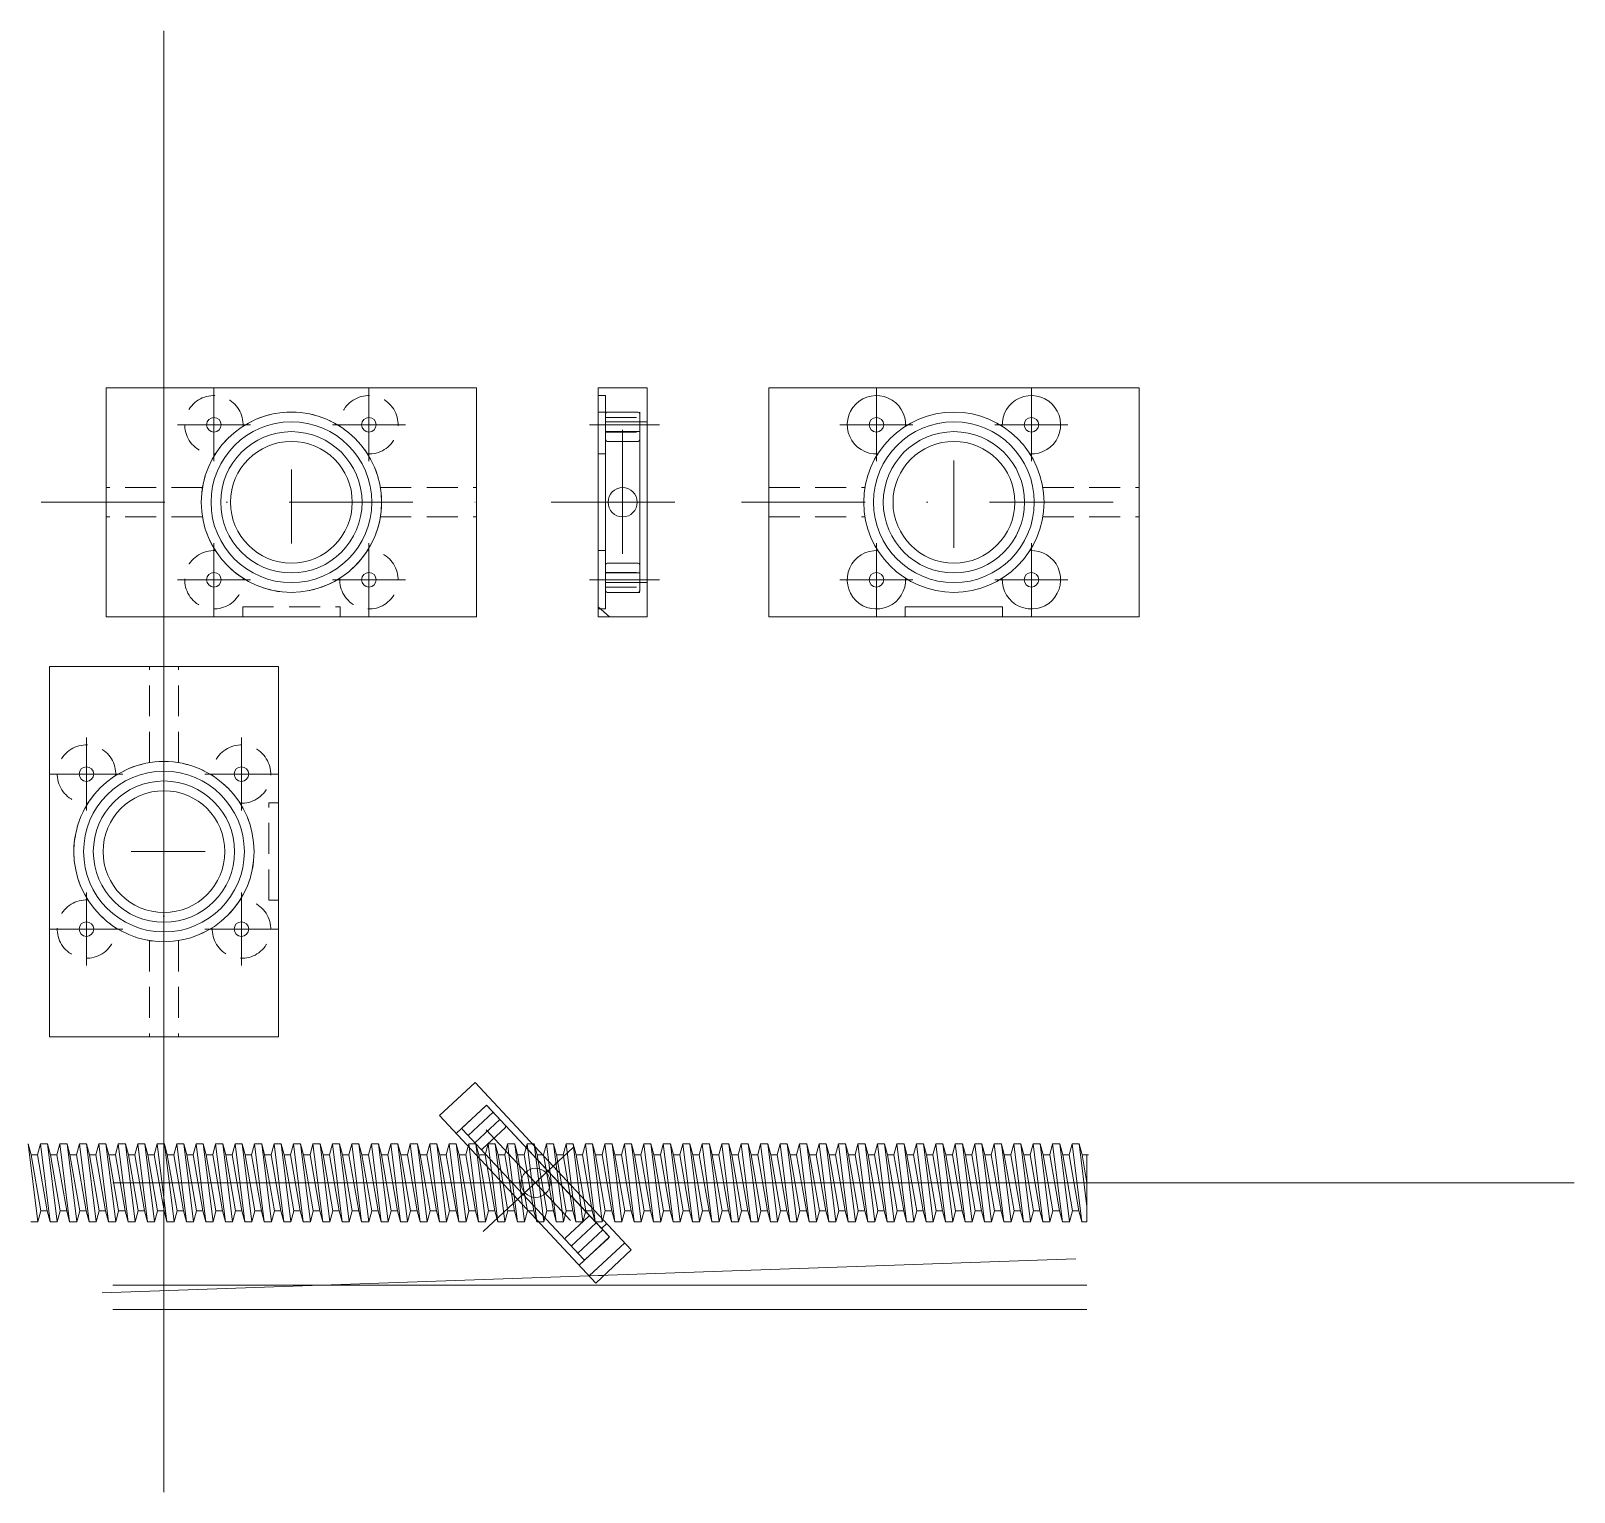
# Model space of a CAD drawing. Header units: millimetres. Extents: x 2736 to 6799, y 1900 to 4860.
# Drawn here: x 4183.2 to 4500, y 2036.5 to 2336.5 of the extents above; entities that cross this region are included whole.
import ezdxf

# ---------------------------------------------------------------- set-up
doc = ezdxf.new("R2010")
doc.units = ezdxf.units.MM
doc.linetypes.add('DASHDOTX2', pattern=[50.8, 25.4, -12.7, 0, -12.7])
doc.linetypes.add('DASHED2', pattern=[9.525, 6.35, -3.175])
for name, color, linetype, lineweight, true_color in [('axe', 1, 'DASHDOTX2', 0, 0xff0000), ('cacher', 3, 'DASHED2', 0, 0x00ff00), ('construction', 6, 'CONTINUOUS', 0, 0xff00ff), ('ROULEMENT', 5, 'CONTINUOUS', 0, 0x0000ff), ('SUPPORT_ROULEMENT_ENTRENEMENT', 4, 'CONTINUOUS', 0, 0x00ffff), ('vis_sans_fin', 2, 'CONTINUOUS', 0, 0xffff00)]:
    doc.layers.add(name, color=color, linetype=linetype, lineweight=lineweight, true_color=true_color)

msp = doc.modelspace()

# ---------------------------------------------------------------- linework, layer by layer
at = {"layer": 'axe'}
for p, q in [((4220.77, 2248.13), (4220.77, 2263.13)), ((4252.59, 2248.13), (4252.59, 2263.13)), ((4356.77, 2248.13), (4356.77, 2263.13)), ((4388.59, 2248.13), (4388.59, 2263.13)), ((4213.27, 2255.63), (4228.27, 2255.63)), ((4245.09, 2255.63), (4260.09, 2255.63)), ((4297.87, 2255.63), (4312.21, 2255.63)), ((4304.68, 2254.56), (4304.68, 2224.93)), ((4349.27, 2255.63), (4364.27, 2255.63)), ((4381.09, 2255.63), (4396.09, 2255.63)), ((4236.68, 2231.26), (4236.68, 2246.48)), ((4372.68, 2230.38), (4372.68, 2248.32)), ((4185.32, 2239.72), (4286.15, 2239.72)), ((4289.98, 2239.72), (4319.51, 2239.72)), ((4329.08, 2239.72), (4417.23, 2239.72)), ((4220.77, 2216.31), (4220.77, 2231.31)), ((4252.59, 2216.31), (4252.59, 2231.31)), ((4356.77, 2216.31), (4356.77, 2231.31)), ((4388.59, 2216.31), (4388.59, 2231.31)), ((4213.27, 2223.81), (4228.27, 2223.81)), ((4245.09, 2223.81), (4260.09, 2223.81)), ((4297.87, 2223.81), (4312.21, 2223.81)), ((4349.27, 2223.81), (4364.27, 2223.81)), ((4381.09, 2223.81), (4396.09, 2223.81)), ((4210.52, 2116.63), (4210.52, 2217.46)), ((4194.61, 2176.41), (4194.61, 2191.41)), ((4226.43, 2176.41), (4226.43, 2191.41)), ((4202.11, 2183.91), (4187.11, 2183.91)), ((4233.93, 2183.91), (4218.93, 2183.91)), ((4218.99, 2168), (4203.76, 2168)), ((4194.61, 2144.59), (4194.61, 2159.59)), ((4226.43, 2144.59), (4226.43, 2159.59)), ((4202.11, 2152.09), (4187.11, 2152.09)), ((4233.93, 2152.09), (4218.93, 2152.09)), ((4276.03, 2090), (4297.62, 2110.13)), ((4276.66, 2110.87), (4296.87, 2089.2))]:
    msp.add_line(p, q, dxfattribs=at)
at = {"layer": 'cacher'}
for p, q in [((4299.68, 2261.63), (4301.18, 2261.63)), ((4301.18, 2261.63), (4301.18, 2249.63)), ((4299.68, 2258.22), (4308.18, 2258.22)), ((4301.18, 2257.13), (4309.68, 2257.13)), ((4308.18, 2258.22), (4308.18, 2221.22)), ((4308.18, 2256.22), (4309.68, 2256.22)), ((4301.18, 2254.13), (4309.68, 2254.13)), ((4301.18, 2249.63), (4299.68, 2249.63)), ((4218.43, 2242.72), (4198.68, 2242.72)), ((4254.94, 2242.72), (4274.68, 2242.72)), ((4334.68, 2242.72), (4354.43, 2242.72)), ((4390.94, 2242.72), (4410.68, 2242.72)), ((4410.68, 2242.72), (4410.68, 2242.72)), ((4218.43, 2236.72), (4198.68, 2236.72)), ((4254.94, 2236.72), (4274.68, 2236.72)), ((4334.68, 2236.72), (4354.43, 2236.72)), ((4390.94, 2236.72), (4410.68, 2236.72)), ((4301.18, 2229.81), (4299.68, 2229.81)), ((4301.18, 2217.81), (4301.18, 2229.81)), ((4301.18, 2225.31), (4309.68, 2225.31)), ((4308.18, 2221.22), (4299.68, 2221.22)), ((4301.18, 2222.31), (4309.68, 2222.31)), ((4308.18, 2223.22), (4309.68, 2223.22)), ((4226.68, 2216.22), (4226.68, 2218.22)), ((4226.68, 2218.22), (4246.68, 2218.22)), ((4246.68, 2218.22), (4246.68, 2216.22)), ((4299.68, 2218.22), (4301.98, 2216.22)), ((4299.68, 2217.81), (4301.18, 2217.81)), ((4207.52, 2186.26), (4207.52, 2206)), ((4213.52, 2186.26), (4213.52, 2206)), ((4232.02, 2158), (4232.02, 2178)), ((4232.02, 2178), (4234.02, 2178)), ((4234.02, 2158), (4232.02, 2158)), ((4207.52, 2149.74), (4207.52, 2130)), ((4213.52, 2149.74), (4213.52, 2130))]:
    msp.add_line(p, q, dxfattribs=at)
for centre in [(4236.68, 2239.72), (4210.52, 2168)]:
    msp.add_circle(centre, 18.5, dxfattribs=at)
for centre, start, end in [((4220.77, 2255.63), 357.2054, 272.7946), ((4252.59, 2255.63), 267.2054, 182.7946), ((4220.77, 2223.81), 87.2054, 2.7946), ((4252.59, 2223.81), 177.2054, 92.7946), ((4194.61, 2183.91), 357.2054, 272.7946), ((4226.43, 2183.91), 267.2054, 182.7946), ((4194.61, 2152.09), 87.2054, 2.7946), ((4226.43, 2152.09), 177.2054, 92.7946)]:
    msp.add_arc(centre, 6, start, end, dxfattribs=at)
at = {"layer": 'construction'}
for p, q in [((4210.52, 2036.5), (4210.52, 2336.5)), ((4200, 2100), (4400, 2100)), ((4300, 2100), (4500, 2100)), ((4350, 2100), (4450, 2100)), ((4297.79, 2080.89), (4305.1, 2087.71)), ((4197.85, 2077.4), (4397.73, 2084.38)), ((4200, 2079), (4400, 2079)), ((4200, 2074), (4400, 2074))]:
    msp.add_line(p, q, dxfattribs=at)
at = {"layer": 'ROULEMENT'}
for p, q in [((4301.18, 2257.92), (4301.18, 2252.52)), ((4308.18, 2256.22), (4301.18, 2256.22)), ((4307.88, 2258.22), (4301.48, 2258.22)), ((4308.18, 2252.52), (4308.18, 2257.92)), ((4301.18, 2254.22), (4308.18, 2254.22)), ((4301.18, 2226.92), (4301.18, 2252.52)), ((4308.18, 2252.52), (4308.18, 2226.92)), ((4301.48, 2252.22), (4307.88, 2252.22)), ((4301.48, 2227.22), (4307.88, 2227.22)), ((4301.18, 2226.92), (4301.18, 2221.52)), ((4301.18, 2225.22), (4308.18, 2225.22)), ((4308.18, 2226.92), (4308.18, 2221.52)), ((4301.18, 2223.22), (4308.18, 2223.22)), ((4301.48, 2221.22), (4307.88, 2221.22)), ((4308.18, 2221.22), (4308.18, 2221.22)), ((4276.5, 2115.73), (4271.82, 2111.37)), ((4278.09, 2114.48), (4272.97, 2109.7)), ((4280.61, 2111.77), (4276.93, 2115.72)), ((4271.81, 2110.95), (4275.49, 2107)), ((4274.33, 2108.24), (4279.45, 2113.01)), ((4275.91, 2106.98), (4280.6, 2111.35)), ((4280.61, 2111.77), (4298.07, 2093.05)), ((4292.95, 2088.27), (4275.49, 2107)), ((4292.96, 2088.7), (4297.65, 2093.06)), ((4294.11, 2087.03), (4299.23, 2091.8)), ((4298.07, 2093.05), (4301.75, 2089.1)), ((4292.95, 2088.27), (4296.63, 2084.32)), ((4295.47, 2085.57), (4300.59, 2090.34)), ((4297.06, 2084.31), (4301.74, 2088.67)), ((4301.96, 2088.88), (4301.96, 2088.88))]:
    msp.add_line(p, q, dxfattribs=at)
for centre, radius in [((4236.68, 2239.72), 18.5), ((4236.68, 2239.72), 16.5), ((4372.68, 2239.72), 18.5), ((4372.68, 2239.72), 16.5), ((4236.68, 2239.72), 14.5), ((4372.68, 2239.72), 14.5), ((4236.68, 2239.72), 12.5), ((4372.68, 2239.72), 12.5), ((4210.52, 2168), 18.5), ((4210.52, 2168), 16.5), ((4210.52, 2168), 14.5), ((4210.52, 2168), 12.5)]:
    msp.add_circle(centre, radius, dxfattribs=at)
for centre, start, end in [((4301.48, 2257.92), 90, 180), ((4307.88, 2257.92), 360, 90), ((4301.48, 2252.52), 180, 270), ((4307.88, 2252.52), 270, 360), ((4301.48, 2226.92), 90, 180), ((4307.88, 2226.92), 360, 90), ((4301.48, 2221.52), 180, 270), ((4307.88, 2221.52), 270, 0), ((4276.71, 2115.52), 43, 133), ((4272.03, 2111.15), 133, 223), ((4280.39, 2111.57), 313, 43), ((4275.71, 2107.2), 223, 313), ((4297.85, 2092.84), 43, 133), ((4293.17, 2088.48), 133, 223), ((4301.53, 2088.89), 313, 43), ((4296.85, 2084.53), 223, 313)]:
    msp.add_arc(centre, 0.3, start, end, dxfattribs=at)
at = {"layer": 'SUPPORT_ROULEMENT_ENTRENEMENT'}
for p, q in [((4198.68, 2263.22), (4274.68, 2263.22)), ((4198.68, 2216.22), (4198.68, 2263.22)), ((4274.68, 2263.22), (4274.68, 2216.22)), ((4299.68, 2263.22), (4299.68, 2216.22)), ((4309.68, 2263.22), (4299.68, 2263.22)), ((4309.68, 2216.22), (4309.68, 2263.22)), ((4334.68, 2263.22), (4410.68, 2263.22)), ((4334.68, 2216.22), (4334.68, 2263.22)), ((4410.68, 2263.22), (4410.68, 2216.22)), ((4299.68, 2258.22), (4299.68, 2258.22)), ((4362.68, 2216.22), (4362.68, 2218.22)), ((4362.68, 2218.22), (4382.68, 2218.22)), ((4382.68, 2218.22), (4382.68, 2216.22)), ((4274.68, 2216.22), (4198.68, 2216.22)), ((4299.68, 2216.22), (4309.68, 2216.22)), ((4410.68, 2216.22), (4334.68, 2216.22)), ((4187.02, 2130), (4187.02, 2206)), ((4187.02, 2206), (4234.02, 2206)), ((4234.02, 2206), (4234.02, 2130)), ((4234.02, 2130), (4187.02, 2130)), ((4274.41, 2120.62), (4267.1, 2113.8)), ((4306.46, 2086.25), (4274.41, 2120.62)), ((4267.1, 2113.8), (4299.15, 2079.43)), ((4270.51, 2110.14), (4276.72, 2115.94)), ((4276.72, 2115.94), (4301.96, 2088.88)), ((4270.51, 2110.14), (4270.51, 2110.14)), ((4300.32, 2090.63), (4301.42, 2091.65)), ((4301.96, 2088.88), (4295.74, 2083.08)), ((4299.15, 2079.43), (4306.46, 2086.25)), ((4297.79, 2080.89), (4300.83, 2080.99))]:
    msp.add_line(p, q, dxfattribs=at)
for centre, radius in [((4220.77, 2255.63), 1.5), ((4236.68, 2239.72), 16.5), ((4252.59, 2255.63), 1.5), ((4372.68, 2239.72), 18.5), ((4356.77, 2255.63), 1.5), ((4372.68, 2239.72), 16.5), ((4388.59, 2255.63), 1.5), ((4304.68, 2239.72), 3), ((4220.77, 2223.81), 1.5), ((4252.59, 2223.81), 1.5), ((4356.77, 2223.81), 1.5), ((4388.59, 2223.81), 1.5), ((4194.61, 2183.91), 1.5), ((4210.52, 2168), 16.5), ((4226.43, 2183.91), 1.5), ((4194.61, 2152.09), 1.5), ((4226.43, 2152.09), 1.5), ((4286.8, 2100), 3)]:
    msp.add_circle(centre, radius, dxfattribs=at)
for centre, start, end in [((4356.77, 2255.63), 357.2054, 272.7946), ((4388.59, 2255.63), 267.2054, 182.7946), ((4356.77, 2223.81), 87.2054, 2.7946), ((4388.59, 2223.81), 177.2054, 92.7946)]:
    msp.add_arc(centre, 6, start, end, dxfattribs=at)
at = {"layer": 'vis_sans_fin'}
for p, q in [((4182.63, 2108), (4183.23, 2105.75)), ((4182.63, 2108), (4184.62, 2092)), ((4184.56, 2105.75), (4185.16, 2108)), ((4185.16, 2108), (4186.62, 2108)), ((4187.16, 2092), (4185.16, 2108)), ((4186.62, 2108), (4187.23, 2105.75)), ((4188.62, 2092), (4186.62, 2108)), ((4188.56, 2105.75), (4189.16, 2108)), ((4189.16, 2108), (4190.62, 2108)), ((4189.16, 2108), (4191.16, 2092)), ((4190.62, 2108), (4191.22, 2105.75)), ((4190.62, 2108), (4192.62, 2092)), ((4192.55, 2105.75), (4193.15, 2108)), ((4193.15, 2108), (4194.61, 2108)), ((4195.15, 2092), (4193.15, 2108)), ((4194.61, 2108), (4195.22, 2105.75)), ((4196.61, 2092), (4194.61, 2108)), ((4196.55, 2105.75), (4197.15, 2108)), ((4197.15, 2108), (4198.61, 2108)), ((4197.15, 2108), (4199.15, 2092)), ((4198.61, 2108), (4199.21, 2105.75)), ((4198.61, 2108), (4200.61, 2092)), ((4200.54, 2105.75), (4201.15, 2108)), ((4201.15, 2108), (4202.61, 2108)), ((4203.14, 2092), (4201.15, 2108)), ((4202.61, 2108), (4203.21, 2105.75)), ((4204.6, 2092), (4202.61, 2108)), ((4204.54, 2105.75), (4205.14, 2108)), ((4205.14, 2108), (4206.6, 2108)), ((4205.14, 2108), (4207.14, 2092)), ((4206.6, 2108), (4207.2, 2105.75)), ((4206.6, 2108), (4208.6, 2092)), ((4208.53, 2105.75), (4209.14, 2108)), ((4209.14, 2108), (4210.6, 2108)), ((4211.13, 2092), (4209.14, 2108)), ((4210.6, 2108), (4211.2, 2105.75)), ((4212.59, 2092), (4210.6, 2108)), ((4212.53, 2105.75), (4213.13, 2108)), ((4213.13, 2108), (4214.59, 2108)), ((4213.13, 2108), (4215.13, 2092)), ((4214.59, 2108), (4215.2, 2105.75)), ((4214.59, 2108), (4216.59, 2092)), ((4216.53, 2105.75), (4217.13, 2108)), ((4217.13, 2108), (4218.59, 2108)), ((4219.13, 2092), (4217.13, 2108)), ((4218.59, 2108), (4219.19, 2105.75)), ((4220.59, 2092), (4218.59, 2108)), ((4220.52, 2105.75), (4221.12, 2108)), ((4221.12, 2108), (4222.58, 2108)), ((4221.12, 2108), (4223.12, 2092)), ((4222.58, 2108), (4223.19, 2105.75)), ((4222.58, 2108), (4224.58, 2092)), ((4224.52, 2105.75), (4225.12, 2108)), ((4225.12, 2108), (4226.58, 2108)), ((4227.12, 2092), (4225.12, 2108)), ((4226.58, 2108), (4227.18, 2105.75)), ((4228.58, 2092), (4226.58, 2108)), ((4228.51, 2105.75), (4229.12, 2108)), ((4229.12, 2108), (4230.58, 2108)), ((4229.12, 2108), (4231.11, 2092)), ((4230.58, 2108), (4231.18, 2105.75)), ((4230.58, 2108), (4232.57, 2092)), ((4232.51, 2105.75), (4233.11, 2108)), ((4233.11, 2108), (4234.57, 2108)), ((4235.11, 2092), (4233.11, 2108)), ((4234.57, 2108), (4235.17, 2105.75)), ((4236.57, 2092), (4234.57, 2108)), ((4236.5, 2105.75), (4237.11, 2108)), ((4237.11, 2108), (4238.57, 2108)), ((4237.11, 2108), (4239.11, 2092)), ((4238.57, 2108), (4239.17, 2105.75)), ((4238.57, 2108), (4240.57, 2092)), ((4240.5, 2105.75), (4241.1, 2108)), ((4241.1, 2108), (4242.56, 2108)), ((4243.1, 2092), (4241.1, 2108)), ((4242.56, 2108), (4243.17, 2105.75)), ((4244.56, 2092), (4242.56, 2108)), ((4244.5, 2105.75), (4245.1, 2108)), ((4245.1, 2108), (4246.56, 2108)), ((4245.1, 2108), (4247.1, 2092)), ((4246.56, 2108), (4247.16, 2105.75)), ((4246.56, 2108), (4248.56, 2092)), ((4248.49, 2105.75), (4249.09, 2108)), ((4249.09, 2108), (4250.55, 2108)), ((4251.09, 2092), (4249.09, 2108)), ((4250.55, 2108), (4251.16, 2105.75)), ((4252.55, 2092), (4250.55, 2108)), ((4252.49, 2105.75), (4253.09, 2108)), ((4253.09, 2108), (4254.55, 2108)), ((4253.09, 2108), (4255.09, 2092)), ((4254.55, 2108), (4255.15, 2105.75)), ((4254.55, 2108), (4256.55, 2092)), ((4256.48, 2105.75), (4257.09, 2108)), ((4257.09, 2108), (4258.55, 2108)), ((4259.08, 2092), (4257.09, 2108)), ((4258.55, 2108), (4259.15, 2105.75)), ((4260.54, 2092), (4258.55, 2108)), ((4260.48, 2105.75), (4261.08, 2108)), ((4261.08, 2108), (4262.54, 2108)), ((4261.08, 2108), (4263.08, 2092)), ((4262.54, 2108), (4263.14, 2105.75)), ((4262.54, 2108), (4264.54, 2092)), ((4264.47, 2105.75), (4265.08, 2108)), ((4265.08, 2108), (4266.54, 2108)), ((4267.08, 2092), (4265.08, 2108)), ((4266.54, 2108), (4267.14, 2105.75)), ((4268.54, 2092), (4266.54, 2108)), ((4268.47, 2105.75), (4269.07, 2108)), ((4269.07, 2108), (4270.53, 2108)), ((4269.07, 2108), (4271.07, 2092)), ((4270.53, 2108), (4271.14, 2105.75)), ((4270.53, 2108), (4272.53, 2092)), ((4272.47, 2105.75), (4273.07, 2108)), ((4273.07, 2108), (4274.53, 2108)), ((4275.07, 2092), (4273.07, 2108)), ((4274.53, 2108), (4275.13, 2105.75)), ((4276.53, 2092), (4274.53, 2108)), ((4276.46, 2105.75), (4277.07, 2108)), ((4277.07, 2108), (4278.53, 2108)), ((4277.07, 2108), (4279.06, 2092)), ((4278.53, 2108), (4279.13, 2105.75)), ((4278.53, 2108), (4280.52, 2092)), ((4280.46, 2105.75), (4281.06, 2108)), ((4281.06, 2108), (4282.52, 2108)), ((4283.06, 2092), (4281.06, 2108)), ((4282.52, 2108), (4283.12, 2105.75)), ((4284.52, 2092), (4282.52, 2108)), ((4284.45, 2105.75), (4285.06, 2108)), ((4285.06, 2108), (4286.52, 2108)), ((4285.06, 2108), (4287.05, 2092)), ((4286.52, 2108), (4287.12, 2105.75)), ((4286.52, 2108), (4288.51, 2092)), ((4288.45, 2105.75), (4289.05, 2108)), ((4289.05, 2108), (4290.51, 2108)), ((4291.05, 2092), (4289.05, 2108)), ((4290.51, 2108), (4291.12, 2105.75)), ((4292.51, 2092), (4290.51, 2108)), ((4292.45, 2105.75), (4293.05, 2108)), ((4293.05, 2108), (4294.51, 2108)), ((4293.05, 2108), (4295.05, 2092)), ((4294.51, 2108), (4295.11, 2105.75)), ((4294.51, 2108), (4296.51, 2092)), ((4296.44, 2105.75), (4297.04, 2108)), ((4297.04, 2108), (4298.5, 2108)), ((4299.04, 2092), (4297.04, 2108)), ((4298.5, 2108), (4299.11, 2105.75)), ((4300.5, 2092), (4298.5, 2108)), ((4300.44, 2105.75), (4301.04, 2108)), ((4301.04, 2108), (4302.5, 2108)), ((4301.04, 2108), (4303.04, 2092)), ((4302.5, 2108), (4303.1, 2105.75)), ((4302.5, 2108), (4304.5, 2092)), ((4304.43, 2105.75), (4305.04, 2108)), ((4305.04, 2108), (4306.5, 2108)), ((4307.03, 2092), (4305.04, 2108)), ((4306.5, 2108), (4307.1, 2105.75)), ((4308.49, 2092), (4306.5, 2108)), ((4308.43, 2105.75), (4309.03, 2108)), ((4309.03, 2108), (4310.49, 2108)), ((4309.03, 2108), (4311.03, 2092)), ((4310.49, 2108), (4311.09, 2105.75)), ((4310.49, 2108), (4312.49, 2092)), ((4312.42, 2105.75), (4313.03, 2108)), ((4313.03, 2108), (4314.49, 2108)), ((4315.02, 2092), (4313.03, 2108)), ((4314.49, 2108), (4315.09, 2105.75)), ((4316.48, 2092), (4314.49, 2108)), ((4316.42, 2105.75), (4317.02, 2108)), ((4317.02, 2108), (4318.48, 2108)), ((4317.02, 2108), (4319.02, 2092)), ((4318.48, 2108), (4319.09, 2105.75)), ((4318.48, 2108), (4320.48, 2092)), ((4320.42, 2105.75), (4321.02, 2108)), ((4321.02, 2108), (4322.48, 2108)), ((4323.02, 2092), (4321.02, 2108)), ((4322.48, 2108), (4323.08, 2105.75)), ((4324.48, 2092), (4322.48, 2108)), ((4324.41, 2105.75), (4325.01, 2108)), ((4325.01, 2108), (4326.47, 2108)), ((4325.01, 2108), (4327.01, 2092)), ((4326.47, 2108), (4327.08, 2105.75)), ((4326.47, 2108), (4328.47, 2092)), ((4328.41, 2105.75), (4329.01, 2108)), ((4329.01, 2108), (4330.47, 2108)), ((4331.01, 2092), (4329.01, 2108)), ((4330.47, 2108), (4331.07, 2105.75)), ((4332.47, 2092), (4330.47, 2108)), ((4332.4, 2105.75), (4333.01, 2108)), ((4333.01, 2108), (4334.47, 2108)), ((4333.01, 2108), (4335, 2092)), ((4334.47, 2108), (4335.07, 2105.75)), ((4334.47, 2108), (4336.46, 2092)), ((4336.4, 2105.75), (4337, 2108)), ((4337, 2108), (4338.46, 2108)), ((4339, 2092), (4337, 2108)), ((4338.46, 2108), (4339.06, 2105.75)), ((4340.46, 2092), (4338.46, 2108)), ((4340.39, 2105.75), (4341, 2108)), ((4341, 2108), (4342.46, 2108)), ((4341, 2108), (4343, 2092)), ((4342.46, 2108), (4343.06, 2105.75)), ((4342.46, 2108), (4344.46, 2092)), ((4344.39, 2105.75), (4344.99, 2108)), ((4344.99, 2108), (4346.45, 2108)), ((4346.99, 2092), (4344.99, 2108)), ((4346.45, 2108), (4347.06, 2105.75)), ((4348.45, 2092), (4346.45, 2108)), ((4348.39, 2105.75), (4348.99, 2108)), ((4348.99, 2108), (4350.45, 2108)), ((4348.99, 2108), (4350.99, 2092)), ((4350.45, 2108), (4351.05, 2105.75)), ((4350.45, 2108), (4352.45, 2092)), ((4352.38, 2105.75), (4352.98, 2108)), ((4352.98, 2108), (4354.44, 2108)), ((4354.98, 2092), (4352.98, 2108)), ((4354.44, 2108), (4355.05, 2105.75)), ((4356.44, 2092), (4354.44, 2108)), ((4356.38, 2105.75), (4356.98, 2108)), ((4356.98, 2108), (4358.44, 2108)), ((4356.98, 2108), (4358.98, 2092)), ((4358.44, 2108), (4359.04, 2105.75)), ((4358.44, 2108), (4360.44, 2092)), ((4360.37, 2105.75), (4360.98, 2108)), ((4360.98, 2108), (4362.44, 2108)), ((4362.97, 2092), (4360.98, 2108)), ((4362.44, 2108), (4363.04, 2105.75)), ((4364.43, 2092), (4362.44, 2108)), ((4364.37, 2105.75), (4364.97, 2108)), ((4364.97, 2108), (4366.43, 2108)), ((4364.97, 2108), (4366.97, 2092)), ((4366.43, 2108), (4367.03, 2105.75)), ((4366.43, 2108), (4368.43, 2092)), ((4368.36, 2105.75), (4368.97, 2108)), ((4368.97, 2108), (4370.43, 2108)), ((4370.97, 2092), (4368.97, 2108)), ((4370.43, 2108), (4371.03, 2105.75)), ((4372.43, 2092), (4370.43, 2108)), ((4372.36, 2105.75), (4372.96, 2108)), ((4372.96, 2108), (4374.42, 2108)), ((4372.96, 2108), (4374.96, 2092)), ((4374.42, 2108), (4375.03, 2105.75)), ((4374.42, 2108), (4376.42, 2092)), ((4376.36, 2105.75), (4376.96, 2108)), ((4376.96, 2108), (4378.42, 2108)), ((4378.96, 2092), (4376.96, 2108)), ((4378.42, 2108), (4379.02, 2105.75)), ((4380.42, 2092), (4378.42, 2108)), ((4380.35, 2105.75), (4380.96, 2108)), ((4380.96, 2108), (4382.42, 2108)), ((4380.96, 2108), (4382.95, 2092)), ((4382.42, 2108), (4383.02, 2105.75)), ((4382.42, 2108), (4384.41, 2092)), ((4384.35, 2105.75), (4384.95, 2108)), ((4384.95, 2108), (4386.41, 2108)), ((4386.95, 2092), (4384.95, 2108)), ((4386.41, 2108), (4387.01, 2105.75)), ((4388.41, 2092), (4386.41, 2108)), ((4388.34, 2105.75), (4388.95, 2108)), ((4388.95, 2108), (4390.41, 2108)), ((4388.95, 2108), (4390.94, 2092)), ((4390.41, 2108), (4391.01, 2105.75)), ((4390.41, 2108), (4392.4, 2092)), ((4392.34, 2105.75), (4392.94, 2108)), ((4392.94, 2108), (4394.4, 2108)), ((4394.94, 2092), (4392.94, 2108)), ((4394.4, 2108), (4395.01, 2105.75)), ((4396.4, 2092), (4394.4, 2108)), ((4396.34, 2105.75), (4396.94, 2108)), ((4396.94, 2108), (4398.4, 2108)), ((4396.94, 2108), (4398.94, 2092)), ((4398.4, 2108), (4399, 2105.75)), ((4398.4, 2108), (4400, 2095.17)), ((4183.23, 2105.75), (4184.56, 2105.75)), ((4183.23, 2105.75), (4185.23, 2094.25)), ((4184.56, 2105.75), (4186.56, 2094.25)), ((4187.23, 2105.75), (4188.56, 2105.75)), ((4187.23, 2105.75), (4189.22, 2094.25)), ((4188.56, 2105.75), (4190.55, 2094.25)), ((4191.22, 2105.75), (4192.55, 2105.75)), ((4191.22, 2105.75), (4193.22, 2094.25)), ((4192.55, 2105.75), (4194.55, 2094.25)), ((4195.22, 2105.75), (4196.55, 2105.75)), ((4195.22, 2105.75), (4197.21, 2094.25)), ((4196.55, 2105.75), (4198.54, 2094.25)), ((4199.21, 2105.75), (4200.54, 2105.75)), ((4199.21, 2105.75), (4201.21, 2094.25)), ((4200.54, 2105.75), (4202.54, 2094.25)), ((4203.21, 2105.75), (4204.54, 2105.75)), ((4203.21, 2105.75), (4205.21, 2094.25)), ((4204.54, 2105.75), (4206.54, 2094.25)), ((4207.2, 2105.75), (4208.53, 2105.75)), ((4207.2, 2105.75), (4209.2, 2094.25)), ((4208.53, 2105.75), (4210.53, 2094.25)), ((4211.2, 2105.75), (4212.53, 2105.75)), ((4211.2, 2105.75), (4213.2, 2094.25)), ((4212.53, 2105.75), (4214.53, 2094.25)), ((4215.2, 2105.75), (4216.53, 2105.75)), ((4215.2, 2105.75), (4217.19, 2094.25)), ((4216.53, 2105.75), (4218.52, 2094.25)), ((4219.19, 2105.75), (4220.52, 2105.75)), ((4219.19, 2105.75), (4221.19, 2094.25)), ((4220.52, 2105.75), (4222.52, 2094.25)), ((4223.19, 2105.75), (4224.52, 2105.75)), ((4223.19, 2105.75), (4225.19, 2094.25)), ((4224.52, 2105.75), (4226.52, 2094.25)), ((4227.18, 2105.75), (4228.51, 2105.75)), ((4227.18, 2105.75), (4229.18, 2094.25)), ((4228.51, 2105.75), (4230.51, 2094.25)), ((4231.18, 2105.75), (4232.51, 2105.75)), ((4231.18, 2105.75), (4233.18, 2094.25)), ((4232.51, 2105.75), (4234.51, 2094.25)), ((4235.17, 2105.75), (4236.5, 2105.75)), ((4235.17, 2105.75), (4237.17, 2094.25)), ((4236.5, 2105.75), (4238.5, 2094.25)), ((4239.17, 2105.75), (4240.5, 2105.75)), ((4239.17, 2105.75), (4241.17, 2094.25)), ((4240.5, 2105.75), (4242.5, 2094.25)), ((4243.17, 2105.75), (4244.5, 2105.75)), ((4243.17, 2105.75), (4245.16, 2094.25)), ((4244.5, 2105.75), (4246.49, 2094.25)), ((4247.16, 2105.75), (4248.49, 2105.75)), ((4247.16, 2105.75), (4249.16, 2094.25)), ((4248.49, 2105.75), (4250.49, 2094.25)), ((4251.16, 2105.75), (4252.49, 2105.75)), ((4251.16, 2105.75), (4253.16, 2094.25)), ((4252.49, 2105.75), (4254.49, 2094.25)), ((4255.15, 2105.75), (4256.48, 2105.75)), ((4255.15, 2105.75), (4257.15, 2094.25)), ((4256.48, 2105.75), (4258.48, 2094.25)), ((4259.15, 2105.75), (4260.48, 2105.75)), ((4259.15, 2105.75), (4261.15, 2094.25)), ((4260.48, 2105.75), (4262.48, 2094.25)), ((4263.14, 2105.75), (4264.47, 2105.75)), ((4263.14, 2105.75), (4265.14, 2094.25)), ((4264.47, 2105.75), (4266.47, 2094.25)), ((4267.14, 2105.75), (4268.47, 2105.75)), ((4267.14, 2105.75), (4269.14, 2094.25)), ((4268.47, 2105.75), (4270.47, 2094.25)), ((4271.14, 2105.75), (4272.47, 2105.75)), ((4271.14, 2105.75), (4273.13, 2094.25)), ((4272.47, 2105.75), (4274.46, 2094.25)), ((4275.13, 2105.75), (4276.46, 2105.75)), ((4275.13, 2105.75), (4277.13, 2094.25)), ((4276.46, 2105.75), (4278.46, 2094.25)), ((4279.13, 2105.75), (4280.46, 2105.75)), ((4279.13, 2105.75), (4281.13, 2094.25)), ((4280.46, 2105.75), (4282.46, 2094.25)), ((4283.12, 2105.75), (4284.45, 2105.75)), ((4283.12, 2105.75), (4285.12, 2094.25)), ((4284.45, 2105.75), (4286.45, 2094.25)), ((4287.12, 2105.75), (4288.45, 2105.75)), ((4287.12, 2105.75), (4289.12, 2094.25)), ((4288.45, 2105.75), (4290.45, 2094.25)), ((4291.12, 2105.75), (4292.45, 2105.75)), ((4291.12, 2105.75), (4293.11, 2094.25)), ((4292.45, 2105.75), (4294.44, 2094.25)), ((4295.11, 2105.75), (4296.44, 2105.75)), ((4295.11, 2105.75), (4297.11, 2094.25)), ((4296.44, 2105.75), (4298.44, 2094.25)), ((4299.11, 2105.75), (4300.44, 2105.75)), ((4299.11, 2105.75), (4301.1, 2094.25)), ((4300.44, 2105.75), (4302.43, 2094.25)), ((4303.1, 2105.75), (4304.43, 2105.75)), ((4303.1, 2105.75), (4305.1, 2094.25)), ((4304.43, 2105.75), (4306.43, 2094.25)), ((4307.1, 2105.75), (4308.43, 2105.75)), ((4307.1, 2105.75), (4309.1, 2094.25)), ((4308.43, 2105.75), (4310.43, 2094.25)), ((4311.09, 2105.75), (4312.42, 2105.75)), ((4311.09, 2105.75), (4313.09, 2094.25)), ((4312.42, 2105.75), (4314.42, 2094.25)), ((4315.09, 2105.75), (4316.42, 2105.75)), ((4315.09, 2105.75), (4317.09, 2094.25)), ((4316.42, 2105.75), (4318.42, 2094.25)), ((4319.09, 2105.75), (4320.42, 2105.75)), ((4319.09, 2105.75), (4321.08, 2094.25)), ((4320.42, 2105.75), (4322.41, 2094.25)), ((4323.08, 2105.75), (4324.41, 2105.75)), ((4323.08, 2105.75), (4325.08, 2094.25)), ((4324.41, 2105.75), (4326.41, 2094.25)), ((4327.08, 2105.75), (4328.41, 2105.75)), ((4327.08, 2105.75), (4329.08, 2094.25)), ((4328.41, 2105.75), (4330.41, 2094.25)), ((4331.07, 2105.75), (4332.4, 2105.75)), ((4331.07, 2105.75), (4333.07, 2094.25)), ((4332.4, 2105.75), (4334.4, 2094.25)), ((4335.07, 2105.75), (4336.4, 2105.75)), ((4335.07, 2105.75), (4337.07, 2094.25)), ((4336.4, 2105.75), (4338.4, 2094.25)), ((4339.06, 2105.75), (4340.39, 2105.75)), ((4339.06, 2105.75), (4341.06, 2094.25)), ((4340.39, 2105.75), (4342.39, 2094.25)), ((4343.06, 2105.75), (4344.39, 2105.75)), ((4343.06, 2105.75), (4345.06, 2094.25)), ((4344.39, 2105.75), (4346.39, 2094.25)), ((4347.06, 2105.75), (4348.39, 2105.75)), ((4347.06, 2105.75), (4349.05, 2094.25)), ((4348.39, 2105.75), (4350.38, 2094.25)), ((4351.05, 2105.75), (4352.38, 2105.75)), ((4351.05, 2105.75), (4353.05, 2094.25)), ((4352.38, 2105.75), (4354.38, 2094.25)), ((4355.05, 2105.75), (4356.38, 2105.75)), ((4355.05, 2105.75), (4357.05, 2094.25)), ((4356.38, 2105.75), (4358.38, 2094.25)), ((4359.04, 2105.75), (4360.37, 2105.75)), ((4359.04, 2105.75), (4361.04, 2094.25)), ((4360.37, 2105.75), (4362.37, 2094.25)), ((4363.04, 2105.75), (4364.37, 2105.75)), ((4363.04, 2105.75), (4365.04, 2094.25)), ((4364.37, 2105.75), (4366.37, 2094.25)), ((4367.03, 2105.75), (4368.36, 2105.75)), ((4367.03, 2105.75), (4369.03, 2094.25)), ((4368.36, 2105.75), (4370.36, 2094.25)), ((4371.03, 2105.75), (4372.36, 2105.75)), ((4371.03, 2105.75), (4373.03, 2094.25)), ((4372.36, 2105.75), (4374.36, 2094.25)), ((4375.03, 2105.75), (4376.36, 2105.75)), ((4375.03, 2105.75), (4377.02, 2094.25)), ((4376.36, 2105.75), (4378.35, 2094.25)), ((4379.02, 2105.75), (4380.35, 2105.75)), ((4379.02, 2105.75), (4381.02, 2094.25)), ((4380.35, 2105.75), (4382.35, 2094.25)), ((4383.02, 2105.75), (4384.35, 2105.75)), ((4383.02, 2105.75), (4385.02, 2094.25)), ((4384.35, 2105.75), (4386.35, 2094.25)), ((4387.01, 2105.75), (4388.34, 2105.75)), ((4387.01, 2105.75), (4389.01, 2094.25)), ((4388.34, 2105.75), (4390.34, 2094.25)), ((4391.01, 2105.75), (4392.34, 2105.75)), ((4391.01, 2105.75), (4393.01, 2094.25)), ((4392.34, 2105.75), (4394.34, 2094.25)), ((4395.01, 2105.75), (4396.34, 2105.75)), ((4395.01, 2105.75), (4397, 2094.25)), ((4396.34, 2105.75), (4398.33, 2094.25)), ((4399, 2105.75), (4400.33, 2105.75)), ((4399, 2105.75), (4400, 2100)), ((4400, 2092), (4400, 2105.75)), ((4184.62, 2092), (4185.23, 2094.25)), ((4185.23, 2094.25), (4186.56, 2094.25)), ((4186.56, 2094.25), (4187.16, 2092)), ((4188.62, 2092), (4189.22, 2094.25)), ((4189.22, 2094.25), (4190.55, 2094.25)), ((4190.55, 2094.25), (4191.16, 2092)), ((4192.62, 2092), (4193.22, 2094.25)), ((4193.22, 2094.25), (4194.55, 2094.25)), ((4194.55, 2094.25), (4195.15, 2092)), ((4196.61, 2092), (4197.21, 2094.25)), ((4197.21, 2094.25), (4198.54, 2094.25)), ((4198.54, 2094.25), (4199.15, 2092)), ((4200.61, 2092), (4201.21, 2094.25)), ((4201.21, 2094.25), (4202.54, 2094.25)), ((4202.54, 2094.25), (4203.14, 2092)), ((4204.6, 2092), (4205.21, 2094.25)), ((4205.21, 2094.25), (4206.54, 2094.25)), ((4206.54, 2094.25), (4207.14, 2092)), ((4208.6, 2092), (4209.2, 2094.25)), ((4209.2, 2094.25), (4210.53, 2094.25)), ((4210.53, 2094.25), (4211.13, 2092)), ((4212.59, 2092), (4213.2, 2094.25)), ((4213.2, 2094.25), (4214.53, 2094.25)), ((4214.53, 2094.25), (4215.13, 2092)), ((4216.59, 2092), (4217.19, 2094.25)), ((4217.19, 2094.25), (4218.52, 2094.25)), ((4218.52, 2094.25), (4219.13, 2092)), ((4220.59, 2092), (4221.19, 2094.25)), ((4221.19, 2094.25), (4222.52, 2094.25)), ((4222.52, 2094.25), (4223.12, 2092)), ((4224.58, 2092), (4225.19, 2094.25)), ((4225.19, 2094.25), (4226.52, 2094.25)), ((4226.52, 2094.25), (4227.12, 2092)), ((4228.58, 2092), (4229.18, 2094.25)), ((4229.18, 2094.25), (4230.51, 2094.25)), ((4230.51, 2094.25), (4231.11, 2092)), ((4232.57, 2092), (4233.18, 2094.25)), ((4233.18, 2094.25), (4234.51, 2094.25)), ((4234.51, 2094.25), (4235.11, 2092)), ((4236.57, 2092), (4237.17, 2094.25)), ((4237.17, 2094.25), (4238.5, 2094.25)), ((4238.5, 2094.25), (4239.11, 2092)), ((4240.57, 2092), (4241.17, 2094.25)), ((4241.17, 2094.25), (4242.5, 2094.25)), ((4242.5, 2094.25), (4243.1, 2092)), ((4244.56, 2092), (4245.16, 2094.25)), ((4245.16, 2094.25), (4246.49, 2094.25)), ((4246.49, 2094.25), (4247.1, 2092)), ((4248.56, 2092), (4249.16, 2094.25)), ((4249.16, 2094.25), (4250.49, 2094.25)), ((4250.49, 2094.25), (4251.09, 2092)), ((4252.55, 2092), (4253.16, 2094.25)), ((4253.16, 2094.25), (4254.49, 2094.25)), ((4254.49, 2094.25), (4255.09, 2092)), ((4256.55, 2092), (4257.15, 2094.25)), ((4257.15, 2094.25), (4258.48, 2094.25)), ((4258.48, 2094.25), (4259.08, 2092)), ((4260.54, 2092), (4261.15, 2094.25)), ((4261.15, 2094.25), (4262.48, 2094.25)), ((4262.48, 2094.25), (4263.08, 2092)), ((4264.54, 2092), (4265.14, 2094.25)), ((4265.14, 2094.25), (4266.47, 2094.25)), ((4266.47, 2094.25), (4267.08, 2092)), ((4268.54, 2092), (4269.14, 2094.25)), ((4269.14, 2094.25), (4270.47, 2094.25)), ((4270.47, 2094.25), (4271.07, 2092)), ((4272.53, 2092), (4273.13, 2094.25)), ((4273.13, 2094.25), (4274.46, 2094.25)), ((4274.46, 2094.25), (4275.07, 2092)), ((4276.53, 2092), (4277.13, 2094.25)), ((4277.13, 2094.25), (4278.46, 2094.25)), ((4278.46, 2094.25), (4279.06, 2092)), ((4280.52, 2092), (4281.13, 2094.25)), ((4281.13, 2094.25), (4282.46, 2094.25)), ((4282.46, 2094.25), (4283.06, 2092)), ((4284.52, 2092), (4285.12, 2094.25)), ((4285.12, 2094.25), (4286.45, 2094.25)), ((4286.45, 2094.25), (4287.05, 2092)), ((4288.51, 2092), (4289.12, 2094.25)), ((4289.12, 2094.25), (4290.45, 2094.25)), ((4290.45, 2094.25), (4291.05, 2092)), ((4292.51, 2092), (4293.11, 2094.25)), ((4293.11, 2094.25), (4294.44, 2094.25)), ((4294.44, 2094.25), (4295.05, 2092)), ((4296.51, 2092), (4297.11, 2094.25)), ((4297.11, 2094.25), (4298.44, 2094.25)), ((4298.44, 2094.25), (4299.04, 2092)), ((4300.5, 2092), (4301.1, 2094.25)), ((4301.1, 2094.25), (4302.43, 2094.25)), ((4302.43, 2094.25), (4303.04, 2092)), ((4304.5, 2092), (4305.1, 2094.25)), ((4305.1, 2094.25), (4306.43, 2094.25)), ((4306.43, 2094.25), (4307.03, 2092)), ((4308.49, 2092), (4309.1, 2094.25)), ((4309.1, 2094.25), (4310.43, 2094.25)), ((4310.43, 2094.25), (4311.03, 2092)), ((4312.49, 2092), (4313.09, 2094.25)), ((4313.09, 2094.25), (4314.42, 2094.25)), ((4314.42, 2094.25), (4315.02, 2092)), ((4316.48, 2092), (4317.09, 2094.25)), ((4317.09, 2094.25), (4318.42, 2094.25)), ((4318.42, 2094.25), (4319.02, 2092)), ((4320.48, 2092), (4321.08, 2094.25)), ((4321.08, 2094.25), (4322.41, 2094.25)), ((4322.41, 2094.25), (4323.02, 2092)), ((4324.48, 2092), (4325.08, 2094.25)), ((4325.08, 2094.25), (4326.41, 2094.25)), ((4326.41, 2094.25), (4327.01, 2092)), ((4328.47, 2092), (4329.08, 2094.25)), ((4329.08, 2094.25), (4330.41, 2094.25)), ((4330.41, 2094.25), (4331.01, 2092)), ((4332.47, 2092), (4333.07, 2094.25)), ((4333.07, 2094.25), (4334.4, 2094.25)), ((4334.4, 2094.25), (4335, 2092)), ((4336.46, 2092), (4337.07, 2094.25)), ((4337.07, 2094.25), (4338.4, 2094.25)), ((4338.4, 2094.25), (4339, 2092)), ((4340.46, 2092), (4341.06, 2094.25)), ((4341.06, 2094.25), (4342.39, 2094.25)), ((4342.39, 2094.25), (4343, 2092)), ((4344.46, 2092), (4345.06, 2094.25)), ((4345.06, 2094.25), (4346.39, 2094.25)), ((4346.39, 2094.25), (4346.99, 2092)), ((4348.45, 2092), (4349.05, 2094.25)), ((4349.05, 2094.25), (4350.38, 2094.25)), ((4350.38, 2094.25), (4350.99, 2092)), ((4352.45, 2092), (4353.05, 2094.25)), ((4353.05, 2094.25), (4354.38, 2094.25)), ((4354.38, 2094.25), (4354.98, 2092)), ((4356.44, 2092), (4357.05, 2094.25)), ((4357.05, 2094.25), (4358.38, 2094.25)), ((4358.38, 2094.25), (4358.98, 2092)), ((4360.44, 2092), (4361.04, 2094.25)), ((4361.04, 2094.25), (4362.37, 2094.25)), ((4362.37, 2094.25), (4362.97, 2092)), ((4364.43, 2092), (4365.04, 2094.25)), ((4365.04, 2094.25), (4366.37, 2094.25)), ((4366.37, 2094.25), (4366.97, 2092)), ((4368.43, 2092), (4369.03, 2094.25)), ((4369.03, 2094.25), (4370.36, 2094.25)), ((4370.36, 2094.25), (4370.97, 2092)), ((4372.43, 2092), (4373.03, 2094.25)), ((4373.03, 2094.25), (4374.36, 2094.25)), ((4374.36, 2094.25), (4374.96, 2092)), ((4376.42, 2092), (4377.02, 2094.25)), ((4377.02, 2094.25), (4378.35, 2094.25)), ((4378.35, 2094.25), (4378.96, 2092)), ((4380.42, 2092), (4381.02, 2094.25)), ((4381.02, 2094.25), (4382.35, 2094.25)), ((4382.35, 2094.25), (4382.95, 2092)), ((4384.41, 2092), (4385.02, 2094.25)), ((4385.02, 2094.25), (4386.35, 2094.25)), ((4386.35, 2094.25), (4386.95, 2092)), ((4388.41, 2092), (4389.01, 2094.25)), ((4389.01, 2094.25), (4390.34, 2094.25)), ((4390.34, 2094.25), (4390.94, 2092)), ((4392.4, 2092), (4393.01, 2094.25)), ((4393.01, 2094.25), (4394.34, 2094.25)), ((4394.34, 2094.25), (4394.94, 2092)), ((4396.4, 2092), (4397, 2094.25)), ((4397, 2094.25), (4398.33, 2094.25)), ((4398.33, 2094.25), (4398.94, 2092)), ((4183.16, 2092), (4184.62, 2092)), ((4187.16, 2092), (4188.62, 2092)), ((4191.16, 2092), (4192.62, 2092)), ((4195.15, 2092), (4196.61, 2092)), ((4199.15, 2092), (4200.61, 2092)), ((4203.14, 2092), (4204.6, 2092)), ((4207.14, 2092), (4208.6, 2092)), ((4211.13, 2092), (4212.59, 2092)), ((4215.13, 2092), (4216.59, 2092)), ((4219.13, 2092), (4220.59, 2092)), ((4223.12, 2092), (4224.58, 2092)), ((4227.12, 2092), (4228.58, 2092)), ((4231.11, 2092), (4232.57, 2092)), ((4235.11, 2092), (4236.57, 2092)), ((4239.11, 2092), (4240.57, 2092)), ((4243.1, 2092), (4244.56, 2092)), ((4247.1, 2092), (4248.56, 2092)), ((4251.09, 2092), (4252.55, 2092)), ((4255.09, 2092), (4256.55, 2092)), ((4259.08, 2092), (4260.54, 2092)), ((4263.08, 2092), (4264.54, 2092)), ((4267.08, 2092), (4268.54, 2092)), ((4271.07, 2092), (4272.53, 2092)), ((4275.07, 2092), (4276.53, 2092)), ((4279.06, 2092), (4280.52, 2092)), ((4283.06, 2092), (4284.52, 2092)), ((4287.05, 2092), (4288.51, 2092)), ((4291.05, 2092), (4292.51, 2092)), ((4295.05, 2092), (4296.51, 2092)), ((4299.04, 2092), (4300.5, 2092)), ((4303.04, 2092), (4304.5, 2092)), ((4307.03, 2092), (4308.49, 2092)), ((4311.03, 2092), (4312.49, 2092)), ((4315.02, 2092), (4316.48, 2092)), ((4319.02, 2092), (4320.48, 2092)), ((4323.02, 2092), (4324.48, 2092)), ((4327.01, 2092), (4328.47, 2092)), ((4331.01, 2092), (4332.47, 2092)), ((4335, 2092), (4336.46, 2092)), ((4339, 2092), (4340.46, 2092)), ((4343, 2092), (4344.46, 2092)), ((4346.99, 2092), (4348.45, 2092)), ((4350.99, 2092), (4352.45, 2092)), ((4354.98, 2092), (4356.44, 2092)), ((4358.98, 2092), (4360.44, 2092)), ((4362.97, 2092), (4364.43, 2092)), ((4366.97, 2092), (4368.43, 2092)), ((4370.97, 2092), (4372.43, 2092)), ((4374.96, 2092), (4376.42, 2092)), ((4378.96, 2092), (4380.42, 2092)), ((4382.95, 2092), (4384.41, 2092)), ((4386.95, 2092), (4388.41, 2092)), ((4390.94, 2092), (4392.4, 2092)), ((4394.94, 2092), (4396.4, 2092)), ((4398.94, 2092), (4400, 2092))]:
    msp.add_line(p, q, dxfattribs=at)

doc.saveas('drawing.dxf')
